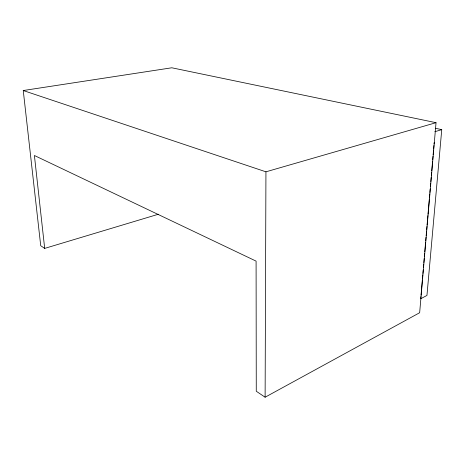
<?xml version="1.0" encoding="UTF-8"?>
<svg xmlns="http://www.w3.org/2000/svg" width="465" height="465" viewBox="0 0 465 465"><rect width="100%" height="100%" fill="white"/><g stroke="black" fill="none" stroke-linecap="round" stroke-linejoin="round"><path stroke-width="0.7" d="M23.25 90.53L171.812 67.785L436.036 122.684L419.657 312.73L265.114 397.215L265.939 171.818L23.25 90.53L40.722 245.723L44.687 248.397L158.42 214.231M420.918 296.565L420.732 298.733L426.951 295.449L441.75 129.636L435.38 128.264M421.04 295.118L421.418 290.782M421.54 289.335L422.348 279.936M422.476 278.489L422.784 274.873M422.912 273.426L423.22 269.81M423.406 267.642L423.72 264.027M423.842 262.58L424.22 258.244M424.342 256.796L424.655 253.181M424.778 251.739L425.585 242.335M425.713 240.893L426.021 237.278M426.149 235.831L426.521 231.494M426.643 230.047L426.957 226.432M427.079 224.984L427.457 220.648M427.579 219.201L427.893 215.586M428.015 214.138L428.387 209.802M428.515 208.355L429.323 198.956M429.445 197.509L429.759 193.893M429.881 192.452L430.195 188.837M430.381 186.663L430.695 183.047M430.817 181.606L431.189 177.264M431.317 175.822L431.625 172.207M431.752 170.76L432.56 161.361M432.683 159.914L432.996 156.298M433.118 154.851L433.496 150.515M433.618 149.067L433.932 145.452M434.054 144.005L434.176 142.563M434.81 131.723L441.75 129.636M265.939 171.818L436.036 122.684M265.114 397.215L256.267 391.239L256.093 261.121L34.404 155.496L44.687 248.397"/></g></svg>
